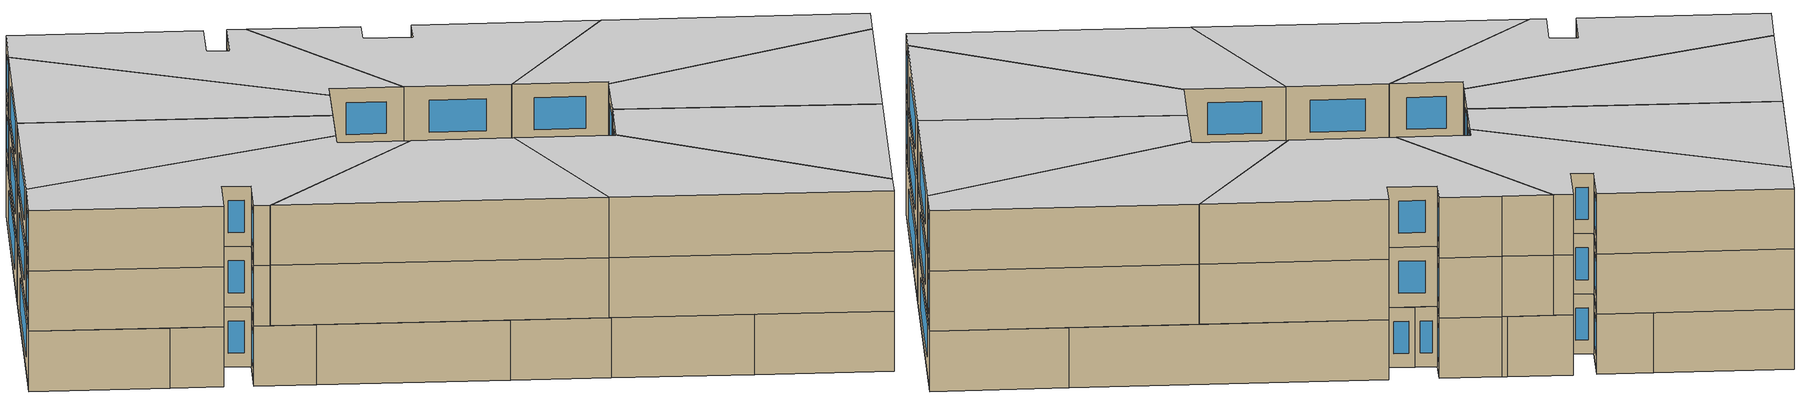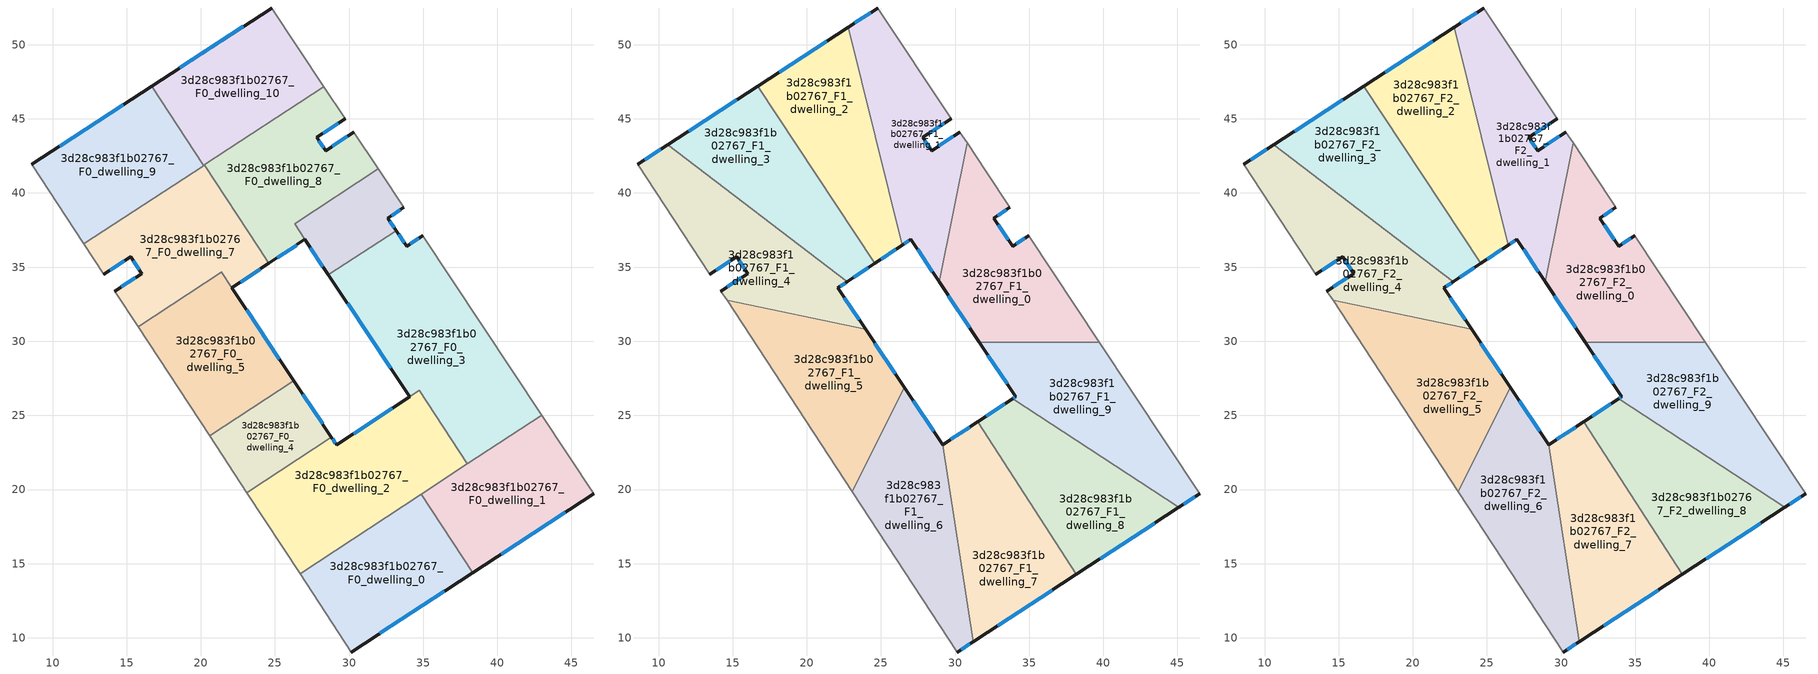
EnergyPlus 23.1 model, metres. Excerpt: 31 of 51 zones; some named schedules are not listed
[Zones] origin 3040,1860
3d28c983f1b02767_F0_dwelling_0
 floor ground (EU_floor_Construction): 34.86,19.68 38.33,14.38 30.16,9.04 26.7,14.33 z0
 wall outside (EU_wall_Construction): 30.16,9.04 38.33,14.38 z0:3
 wall to 3d28c983f1b02767_F0_dwelling_1 (EU_wall_Construction): 38.33,14.38 34.86,19.68 z0:3
 wall adiabatic (EU_wall_Construction): 26.7,14.33 30.16,9.04 z0:3
 wall to 3d28c983f1b02767_F0_dwelling_2 (EU_wall_Construction): 34.86,19.68 26.7,14.33 z0:3
 window (EU_Window_Construction): 32.08,10.3 36.41,13.13 z0.7:2.3
3d28c983f1b02767_F0_dwelling_1
 floor ground (EU_floor_Construction): 42.99,25.02 46.5,19.73 38.33,14.38 34.86,19.68 z0
 wall outside (EU_wall_Construction): 38.33,14.38 46.5,19.73 z0:3
 wall adiabatic (EU_wall_Construction): 46.5,19.73 42.99,25.02 z0:3
 wall to 3d28c983f1b02767_F0_dwelling_3 (EU_wall_Construction): 42.99,25.02 37.99,21.73 z0:3
 wall to 3d28c983f1b02767_F0_dwelling_2 (EU_wall_Construction): 37.99,21.73 34.86,19.68 z0:3
 window (EU_Window_Construction): 40.25,15.64 44.59,18.47 z0.7:2.3
3d28c983f1b02767_F0_dwelling_10
 floor ground (EU_floor_Construction): 24.78,52.47 28.3,47.17 20.19,41.85 16.68,47.2 z0
 wall outside (EU_wall_Construction): 24.78,52.47 16.68,47.2 z0:3
 wall adiabatic (EU_wall_Construction): 28.3,47.17 24.78,52.47 z0:3
 wall to 3d28c983f1b02767_F0_dwelling_9 (EU_wall_Construction): 16.68,47.2 20.19,41.85 z0:3
 wall to 3d28c983f1b02767_F0_dwelling_8 (EU_wall_Construction): 20.25,41.89 28.3,47.17 z0:3
 wall to 3d28c983f1b02767_F0_dwelling_7 (EU_wall_Construction): 20.19,41.85 20.25,41.89 z0:3
 window (EU_Window_Construction): 22.88,51.24 18.58,48.44 z0.7:2.3
3d28c983f1b02767_F0_dwelling_2
 floor ground (EU_floor_Construction): 34.74,26.69 37.99,21.73 26.7,14.33 23.11,19.8 28.81,23.53 29.16,23.01 z0
 wall outside (EU_wall_Construction): 34.08,26.25 29.16,23.01 28.81,23.53 z0:3
 wall adiabatic (EU_wall_Construction): 23.11,19.8 26.7,14.33 z0:3
 wall to 3d28c983f1b02767_F0_dwelling_4 (EU_wall_Construction): 28.81,23.53 23.11,19.8 z0:3
 wall to 3d28c983f1b02767_F0_dwelling_3 (EU_wall_Construction): 37.99,21.73 34.74,26.69 34.08,26.25 z0:3
 window (EU_Window_Construction): 29.07,23.13 28.89,23.41 / 32.93,25.49 30.31,23.77 z0.7:2.3
3d28c983f1b02767_F0_dwelling_3
 floor ground (EU_floor_Construction): 34.97,37.11 42.99,25.02 37.99,21.73 34.74,26.69 34.08,26.26 28.61,34.48 33.17,37.46 33.88,36.39 z0
 wall outside (EU_wall_Construction): 28.61,34.48 34.08,26.26 / 34.97,37.11 33.88,36.39 33.17,37.46 z0:3
 wall adiabatic (EU_wall_Construction): 42.99,25.02 34.97,37.11 z0:3
 wall to 3d28c983f1b02767_F0_dwelling_6 (EU_wall_Construction): 33.17,37.46 28.61,34.48 z0:3
 window (EU_Window_Construction): 29.9,32.55 32.8,28.19 / 33.71,36.65 33.34,37.21 / 34.71,36.94 34.13,36.56 z0.7:2.3
3d28c983f1b02767_F0_dwelling_4
 floor ground (EU_floor_Construction): 26.28,27.33 28.81,23.53 23.11,19.8 20.61,23.61 z0
 wall outside (EU_wall_Construction): 28.81,23.53 26.28,27.33 z0:3
 wall adiabatic (EU_wall_Construction): 20.61,23.61 23.11,19.8 z0:3
 wall to 3d28c983f1b02767_F0_dwelling_5 (EU_wall_Construction): 26.28,27.33 20.61,23.61 z0:3
 window (EU_Window_Construction): 28.22,24.42 26.87,26.44 z0.7:2.3
3d28c983f1b02767_F0_dwelling_5
 floor ground (EU_floor_Construction): 21.39,34.67 26.28,27.33 20.61,23.61 15.78,30.99 z0
 wall outside (EU_wall_Construction): 26.28,27.33 22.1,33.6 z0:3
 wall to 3d28c983f1b02767_F0_dwelling_7 (EU_wall_Construction): 22.1,33.6 21.39,34.67 15.78,30.99 z0:3
 wall adiabatic (EU_wall_Construction): 15.78,30.99 20.61,23.61 z0:3
 window (EU_Window_Construction): 25.3,28.8 23.08,32.13 z0.7:2.3
3d28c983f1b02767_F0_dwelling_6
 floor ground (EU_floor_Construction): 32.12,41.42 33.7,39.02 32.61,38.3 33.17,37.46 28.61,34.48 26.33,37.91 31.98,41.62 z0
 wall outside (EU_wall_Construction): 33.17,37.46 32.61,38.3 33.7,39.02 / 27.03,36.86 28.61,34.48 z0:3
 wall adiabatic (EU_wall_Construction): 33.7,39.02 32.12,41.42 31.98,41.62 z0:3
 wall to 3d28c983f1b02767_F0_dwelling_8 (EU_wall_Construction): 31.98,41.62 26.33,37.91 27.03,36.86 z0:3
 window (EU_Window_Construction): 32.87,38.47 33.45,38.85 / 33.04,37.66 32.74,38.11 / 27.4,36.3 28.24,35.04 z0.7:2.3
3d28c983f1b02767_F0_dwelling_7
 floor ground (EU_floor_Construction): 20.25,41.89 23.9,36.32 24.6,35.25 22.1,33.6 21.39,34.67 15.78,30.99 14.21,33.39 16.01,34.55 15.27,35.71 13.46,34.53 12.12,36.56 z0
 wall outside (EU_wall_Construction): 22.1,33.6 24.6,35.25 / 13.46,34.53 15.27,35.71 16.01,34.55 14.21,33.39 z0:3
 wall adiabatic (EU_wall_Construction): 14.21,33.39 15.78,30.99 / 12.12,36.56 13.46,34.53 z0:3
 wall to 3d28c983f1b02767_F0_dwelling_9 (EU_wall_Construction): 20.19,41.85 12.12,36.56 z0:3
 wall to 3d28c983f1b02767_F0_dwelling_8 (EU_wall_Construction): 24.6,35.25 23.9,36.32 20.25,41.89 z0:3
 window (EU_Window_Construction): 22.69,33.99 24.01,34.87 / 15.59,34.28 14.63,33.66 / 15.44,35.44 15.84,34.82 / 13.88,34.8 14.84,35.43 z0.7:2.3
3d28c983f1b02767_F0_dwelling_8
 floor ground (EU_floor_Construction): 29.73,45 27.83,43.75 28.42,42.86 30.33,44.11 31.98,41.62 26.33,37.91 27.03,36.86 24.6,35.26 20.25,41.89 28.3,47.17 z0
 wall outside (EU_wall_Construction): 30.33,44.11 28.42,42.86 27.83,43.75 29.73,45 / 24.6,35.26 27.03,36.86 z0:3
 wall adiabatic (EU_wall_Construction): 29.73,45 28.3,47.17 / 31.98,41.62 30.33,44.11 z0:3
 window (EU_Window_Construction): 28.28,44.04 29.29,44.71 / 28.28,43.06 27.97,43.54 / 29.88,43.81 28.87,43.15 / 25.17,35.63 26.46,36.49 z0.7:2.3
3d28c983f1b02767_F0_dwelling_9
 floor ground (EU_floor_Construction): 16.68,47.2 20.19,41.85 12.12,36.56 8.6,41.93 z0
 wall outside (EU_wall_Construction): 16.68,47.2 8.6,41.93 z0:3
 wall adiabatic (EU_wall_Construction): 8.6,41.93 12.12,36.56 z0:3
 window (EU_Window_Construction): 14.78,45.96 10.5,43.17 z0.7:2.3
3d28c983f1b02767_F1_dwelling_0
 floor to 3d28c983f1b02767_F0_dwelling_3 (EU_floor_Construction): 34.97,37.11 39.73,29.93 31.64,29.93 28.92,34.02 29.07,34.78 33.17,37.46 33.88,36.39 z3
 floor to 3d28c983f1b02767_F0_dwelling_6 (EU_floor_Construction): 32.12,41.42 33.7,39.02 32.61,38.3 33.17,37.46 29.07,34.78 30.23,40.47 31.98,41.62 z3
 floor to 3d28c983f1b02767_F0_dwelling_8 (EU_floor_Construction): 30.82,43.38 31.98,41.62 30.23,40.47 z3
 wall outside (EU_wall_Construction): 34.97,37.11 33.88,36.39 32.61,38.3 33.7,39.02 / 28.92,34.02 31.64,29.93 z3:6
 wall adiabatic (EU_wall_Construction): 39.73,29.93 34.97,37.11 / 33.7,39.02 32.12,41.42 30.82,43.38 z3:6
 wall to 3d28c983f1b02767_F1_dwelling_9 (EU_wall_Construction): 31.64,29.93 39.73,29.93 z3:6
 wall to 3d28c983f1b02767_F1_dwelling_1 (EU_wall_Construction): 30.82,43.38 28.92,34.02 z3:6
 window (EU_Window_Construction): 32.87,38.47 33.45,38.85 / 33.58,36.84 32.91,37.86 / 34.71,36.94 34.13,36.56 / 29.56,33.06 31,30.89 z3.7:5.3
3d28c983f1b02767_F1_dwelling_1
 floor to 3d28c983f1b02767_F0_dwelling_8 (EU_floor_Construction): 29.73,45 27.83,43.75 28.42,42.86 30.33,44.11 30.82,43.38 30.23,40.47 26.33,37.91 27.03,36.86 26.45,36.48 24.42,44.62 28.3,47.17 z3
 floor to 3d28c983f1b02767_F0_dwelling_10 (EU_floor_Construction): 24.78,52.47 28.3,47.17 24.42,44.62 22.78,51.17 z3
 floor to 3d28c983f1b02767_F0_dwelling_6 (EU_floor_Construction): 30.23,40.47 29.07,34.78 28.61,34.48 26.33,37.91 z3
 floor to 3d28c983f1b02767_F0_dwelling_3 (EU_floor_Construction): 29.07,34.78 28.92,34.02 28.61,34.48 z3
 wall outside (EU_wall_Construction): 30.33,44.11 28.42,42.86 27.83,43.75 29.73,45 / 26.45,36.48 27.03,36.86 28.92,34.02 / 24.78,52.47 22.78,51.17 z3:6
 wall adiabatic (EU_wall_Construction): 30.82,43.38 30.33,44.11 / 29.73,45 24.78,52.47 z3:6
 wall to 3d28c983f1b02767_F1_dwelling_2 (EU_wall_Construction): 22.78,51.17 26.45,36.48 z3:6
 window (EU_Window_Construction): 29.88,43.81 28.87,43.15 / 27.47,36.19 28.47,34.69 / 26.59,36.57 26.89,36.77 / 24.31,52.17 23.25,51.48 / 28.28,44.04 29.29,44.71 / 28.28,43.06 27.97,43.54 z3.7:5.3
3d28c983f1b02767_F1_dwelling_2
 floor to 3d28c983f1b02767_F0_dwelling_10 (EU_floor_Construction): 22.78,51.17 24.42,44.62 20.22,41.87 16.7,47.21 z3
 floor to 3d28c983f1b02767_F0_dwelling_8 (EU_floor_Construction): 24.42,44.62 26.45,36.48 24.6,35.26 20.25,41.89 z3
 floor to 3d28c983f1b02767_F0_dwelling_7 (EU_floor_Construction): 20.25,41.89 23.9,36.32 24.6,35.25 24.59,35.25 20.22,41.87 z3
 wall outside (EU_wall_Construction): 24.59,35.25 26.45,36.48 / 22.78,51.17 16.7,47.21 z3:6
 wall to 3d28c983f1b02767_F1_dwelling_3 (EU_wall_Construction): 16.7,47.21 24.59,35.25 z3:6
 window (EU_Window_Construction): 25.03,35.54 26.01,36.19 / 21.35,50.24 18.13,48.14 z3.7:5.3
3d28c983f1b02767_F1_dwelling_3
 floor to 3d28c983f1b02767_F0_dwelling_9 (EU_floor_Construction): 16.68,47.2 20.19,41.85 16.03,39.13 10.62,43.25 z3
 floor to 3d28c983f1b02767_F0_dwelling_7 (EU_floor_Construction): 20.22,41.87 24.59,35.25 22.73,34.02 16.03,39.13 z3
 floor to 3d28c983f1b02767_F0_dwelling_10 (EU_floor_Construction): 16.7,47.21 20.22,41.87 20.19,41.85 16.68,47.2 z3
 wall outside (EU_wall_Construction): 22.73,34.02 24.59,35.25 / 16.7,47.21 10.62,43.25 z3:6
 wall to 3d28c983f1b02767_F1_dwelling_4 (EU_wall_Construction): 10.62,43.25 22.73,34.02 z3:6
 window (EU_Window_Construction): 23.17,34.31 24.15,34.96 / 15.27,46.28 12.05,44.18 z3.7:5.3
3d28c983f1b02767_F1_dwelling_4
 floor to 3d28c983f1b02767_F0_dwelling_7 (EU_floor_Construction): 21.39,34.67 17.53,32.14 14.62,32.75 14.21,33.39 16.01,34.55 15.27,35.71 13.46,34.53 12.12,36.56 16.03,39.13 22.73,34.02 22.1,33.6 z3
 floor to 3d28c983f1b02767_F0_dwelling_9 (EU_floor_Construction): 16.03,39.13 12.12,36.56 8.6,41.93 10.62,43.25 z3
 floor to 3d28c983f1b02767_F0_dwelling_5 (EU_floor_Construction): 21.39,34.67 23.97,30.8 17.53,32.14 z3
 wall outside (EU_wall_Construction): 13.46,34.53 15.27,35.71 16.01,34.55 14.21,33.39 / 10.62,43.25 8.6,41.93 / 23.97,30.8 22.1,33.6 22.73,34.02 z3:6
 wall adiabatic (EU_wall_Construction): 8.6,41.93 13.46,34.53 / 14.21,33.39 14.62,32.75 z3:6
 wall to 3d28c983f1b02767_F1_dwelling_5 (EU_wall_Construction): 14.62,32.75 23.97,30.8 z3:6
 window (EU_Window_Construction): 15.44,35.44 15.84,34.82 / 13.88,34.8 14.84,35.43 / 10.15,42.94 9.07,42.24 / 22.25,33.7 22.58,33.92 / 23.53,31.46 22.54,32.94 / 15.59,34.28 14.63,33.66 z3.7:5.3
3d28c983f1b02767_F1_dwelling_5
 floor to 3d28c983f1b02767_F0_dwelling_4 (EU_floor_Construction): 26.28,27.33 26.57,26.89 23.07,19.86 20.61,23.61 z3
 floor to 3d28c983f1b02767_F0_dwelling_5 (EU_floor_Construction): 23.97,30.8 26.28,27.33 20.61,23.61 15.78,30.99 17.53,32.14 z3
 floor to 3d28c983f1b02767_F0_dwelling_7 (EU_floor_Construction): 17.53,32.14 15.78,30.99 14.62,32.75 z3
 wall outside (EU_wall_Construction): 26.57,26.89 23.97,30.8 z3:6
 wall to 3d28c983f1b02767_F1_dwelling_6 (EU_wall_Construction): 23.07,19.86 26.57,26.89 z3:6
 wall adiabatic (EU_wall_Construction): 14.62,32.75 23.07,19.86 z3:6
 window (EU_Window_Construction): 25.96,27.81 24.58,29.88 z3.7:5.3
3d28c983f1b02767_F1_dwelling_6
 floor to 3d28c983f1b02767_F0_dwelling_2 (EU_floor_Construction): 29.17,23.02 30.17,16.61 26.7,14.33 23.11,19.8 28.81,23.53 29.16,23.01 z3
 floor to 3d28c983f1b02767_F0_dwelling_0 (EU_floor_Construction): 30.17,16.61 31.24,9.75 30.16,9.04 26.7,14.33 z3
 floor to 3d28c983f1b02767_F0_dwelling_4 (EU_floor_Construction): 26.57,26.89 28.81,23.53 23.11,19.8 23.07,19.86 z3
 wall outside (EU_wall_Construction): 29.17,23.02 29.16,23.01 26.57,26.89 / 30.16,9.04 31.24,9.75 z3:6
 wall to 3d28c983f1b02767_F1_dwelling_7 (EU_wall_Construction): 31.24,9.75 29.17,23.02 z3:6
 wall adiabatic (EU_wall_Construction): 23.07,19.86 30.16,9.04 z3:6
 window (EU_Window_Construction): 28.55,23.92 27.18,25.98 / 30.41,9.21 30.99,9.58 z3.7:5.3
3d28c983f1b02767_F1_dwelling_7
 floor to 3d28c983f1b02767_F0_dwelling_0 (EU_floor_Construction): 34.74,19.6 38.16,14.27 31.24,9.75 30.17,16.61 z3
 floor to 3d28c983f1b02767_F0_dwelling_2 (EU_floor_Construction): 31.54,24.58 34.74,19.6 30.17,16.61 29.17,23.02 z3
 wall outside (EU_wall_Construction): 31.53,24.58 29.17,23.02 / 31.24,9.75 38.16,14.27 z3:6
 wall to 3d28c983f1b02767_F1_dwelling_8 (EU_wall_Construction): 38.16,14.27 31.53,24.58 z3:6
 window (EU_Window_Construction): 30.98,24.21 29.73,23.39 / 32.87,10.81 36.54,13.21 z3.7:5.3
3d28c983f1b02767_F1_dwelling_8
 floor to 3d28c983f1b02767_F0_dwelling_1 (EU_floor_Construction): 45.08,18.8 38.33,14.38 34.86,19.68 39.29,22.59 z3
 floor to 3d28c983f1b02767_F0_dwelling_0 (EU_floor_Construction): 34.86,19.68 38.33,14.38 38.16,14.27 34.74,19.6 z3
 floor to 3d28c983f1b02767_F0_dwelling_2 (EU_floor_Construction): 36.02,24.74 37.99,21.73 34.74,19.6 31.54,24.58 33.89,26.13 z3
 floor to 3d28c983f1b02767_F0_dwelling_3 (EU_floor_Construction): 39.29,22.59 37.99,21.73 36.02,24.74 z3
 wall outside (EU_wall_Construction): 33.89,26.13 31.53,24.58 / 38.16,14.27 45.08,18.8 z3:6
 wall to 3d28c983f1b02767_F1_dwelling_9 (EU_wall_Construction): 45.08,18.8 33.89,26.13 z3:6
 window (EU_Window_Construction): 33.34,25.77 32.09,24.94 / 39.79,15.34 43.46,17.73 z3.7:5.3
3d28c983f1b02767_F1_dwelling_9
 floor to 3d28c983f1b02767_F0_dwelling_3 (EU_floor_Construction): 39.73,29.93 42.99,25.02 39.29,22.59 36.02,24.74 34.74,26.69 34.08,26.26 31.64,29.93 z3
 floor to 3d28c983f1b02767_F0_dwelling_1 (EU_floor_Construction): 42.99,25.02 46.5,19.73 45.08,18.8 39.29,22.59 z3
 floor to 3d28c983f1b02767_F0_dwelling_2 (EU_floor_Construction): 34.74,26.69 36.02,24.74 33.89,26.13 z3
 wall outside (EU_wall_Construction): 31.64,29.93 34.08,26.26 33.89,26.13 / 45.08,18.8 46.5,19.73 z3:6
 wall adiabatic (EU_wall_Construction): 46.5,19.73 39.73,29.93 z3:6
 window (EU_Window_Construction): 34.04,26.23 33.93,26.16 / 32.21,29.07 33.51,27.12 / 45.42,19.02 46.17,19.51 z3.7:5.3
3d28c983f1b02767_F2_dwelling_0
 floor to 3d28c983f1b02767_F1_dwelling_0 (EU_floor_Construction): 33.7,39.02 32.61,38.3 33.88,36.39 34.97,37.11 39.73,29.93 31.64,29.93 28.92,34.02 30.82,43.38 32.12,41.42 z6
 wall outside (EU_wall_Construction): 34.97,37.11 33.88,36.39 32.61,38.3 33.7,39.02 / 28.92,34.02 31.64,29.93 z6:9
 wall adiabatic (EU_wall_Construction): 39.73,29.93 34.97,37.11 / 33.7,39.02 32.12,41.42 30.82,43.38 z6:9
 wall to 3d28c983f1b02767_F2_dwelling_9 (EU_wall_Construction): 31.64,29.93 39.73,29.93 z6:9
 wall to 3d28c983f1b02767_F2_dwelling_1 (EU_wall_Construction): 30.82,43.38 28.92,34.02 z6:9
 window (EU_Window_Construction): 32.87,38.47 33.45,38.85 / 33.58,36.84 32.91,37.86 / 34.71,36.94 34.13,36.56 / 29.56,33.06 31,30.89 z6.7:8.3
 ceiling to 3d28c983f1b02767_F3_dwelling_0 (EU_floor_Construction): 39.73,29.93 34.97,37.11 33.88,36.39 32.61,38.3 33.7,39.02 32.12,41.42 30.82,43.38 28.92,34.02 31.64,29.93 z9
3d28c983f1b02767_F2_dwelling_1
 floor to 3d28c983f1b02767_F1_dwelling_1 (EU_floor_Construction): 24.78,52.47 29.73,45 27.83,43.75 28.42,42.86 30.33,44.11 30.82,43.38 28.92,34.02 27.03,36.86 26.45,36.48 22.78,51.17 z6
 wall outside (EU_wall_Construction): 30.33,44.11 28.42,42.86 27.83,43.75 29.73,45 / 26.45,36.48 27.03,36.86 28.92,34.02 / 24.78,52.47 22.78,51.17 z6:9
 wall adiabatic (EU_wall_Construction): 30.82,43.38 30.33,44.11 / 29.73,45 24.78,52.47 z6:9
 wall to 3d28c983f1b02767_F2_dwelling_2 (EU_wall_Construction): 22.78,51.17 26.45,36.48 z6:9
 window (EU_Window_Construction): 29.88,43.81 28.87,43.15 / 27.47,36.19 28.47,34.69 / 26.59,36.57 26.89,36.77 / 24.31,52.17 23.25,51.48 / 28.28,44.04 29.29,44.71 / 28.28,43.06 27.97,43.54 z6.7:8.3
 ceiling to 3d28c983f1b02767_F3_dwelling_1 (EU_floor_Construction): 28.92,34.02 30.82,43.38 30.33,44.11 28.42,42.86 27.83,43.75 29.73,45 24.78,52.47 22.78,51.17 26.45,36.48 27.03,36.86 z9
3d28c983f1b02767_F2_dwelling_2
 floor to 3d28c983f1b02767_F1_dwelling_2 (EU_floor_Construction): 22.78,51.17 26.45,36.48 24.59,35.25 16.7,47.21 z6
 wall outside (EU_wall_Construction): 24.59,35.25 26.45,36.48 / 22.78,51.17 16.7,47.21 z6:9
 wall to 3d28c983f1b02767_F2_dwelling_3 (EU_wall_Construction): 16.7,47.21 24.59,35.25 z6:9
 window (EU_Window_Construction): 25.03,35.54 26.01,36.19 / 21.35,50.24 18.13,48.14 z6.7:8.3
 ceiling to 3d28c983f1b02767_F3_dwelling_2 (EU_floor_Construction): 26.45,36.48 22.78,51.17 16.7,47.21 24.59,35.25 z9
3d28c983f1b02767_F2_dwelling_3
 floor to 3d28c983f1b02767_F1_dwelling_3 (EU_floor_Construction): 16.7,47.21 24.59,35.25 22.73,34.02 10.62,43.25 z6
 wall outside (EU_wall_Construction): 22.73,34.02 24.59,35.25 / 16.7,47.21 10.62,43.25 z6:9
 wall to 3d28c983f1b02767_F2_dwelling_4 (EU_wall_Construction): 10.62,43.25 22.73,34.02 z6:9
 window (EU_Window_Construction): 23.17,34.31 24.15,34.96 / 15.27,46.28 12.05,44.18 z6.7:8.3
 ceiling to 3d28c983f1b02767_F3_dwelling_3 (EU_floor_Construction): 24.59,35.25 16.7,47.21 10.62,43.25 22.73,34.02 z9
3d28c983f1b02767_F2_dwelling_4
 floor to 3d28c983f1b02767_F1_dwelling_4 (EU_floor_Construction): 22.73,34.02 22.1,33.6 23.97,30.8 14.62,32.75 14.21,33.39 16.01,34.55 15.27,35.71 13.46,34.53 8.6,41.93 10.62,43.25 z6
 wall outside (EU_wall_Construction): 13.46,34.53 15.27,35.71 16.01,34.55 14.21,33.39 / 10.62,43.25 8.6,41.93 / 23.97,30.8 22.1,33.6 22.73,34.02 z6:9
 wall adiabatic (EU_wall_Construction): 8.6,41.93 13.46,34.53 / 14.21,33.39 14.62,32.75 z6:9
 wall to 3d28c983f1b02767_F2_dwelling_5 (EU_wall_Construction): 14.62,32.75 23.97,30.8 z6:9
 window (EU_Window_Construction): 15.44,35.44 15.84,34.82 / 13.88,34.8 14.84,35.43 / 10.15,42.94 9.07,42.24 / 22.25,33.7 22.58,33.92 / 23.53,31.46 22.54,32.94 / 15.59,34.28 14.63,33.66 z6.7:8.3
 ceiling to 3d28c983f1b02767_F3_dwelling_4 (EU_floor_Construction): 23.97,30.8 22.1,33.6 22.73,34.02 10.62,43.25 8.6,41.93 13.46,34.53 15.27,35.71 16.01,34.55 14.21,33.39 14.62,32.75 z9
3d28c983f1b02767_F2_dwelling_5
 floor to 3d28c983f1b02767_F1_dwelling_5 (EU_floor_Construction): 23.97,30.8 26.57,26.89 23.07,19.86 14.62,32.75 z6
 wall outside (EU_wall_Construction): 26.57,26.89 23.97,30.8 z6:9
 wall to 3d28c983f1b02767_F2_dwelling_6 (EU_wall_Construction): 23.07,19.86 26.57,26.89 z6:9
 wall adiabatic (EU_wall_Construction): 14.62,32.75 23.07,19.86 z6:9
 window (EU_Window_Construction): 25.96,27.81 24.58,29.88 z6.7:8.3
 ceiling to 3d28c983f1b02767_F3_dwelling_5 (EU_floor_Construction): 23.07,19.86 26.57,26.89 23.97,30.8 14.62,32.75 z9
3d28c983f1b02767_F2_dwelling_6
 floor to 3d28c983f1b02767_F1_dwelling_6 (EU_floor_Construction): 29.17,23.02 31.24,9.75 30.16,9.04 23.07,19.86 26.57,26.89 29.16,23.01 z6
 wall outside (EU_wall_Construction): 29.17,23.02 29.16,23.01 26.57,26.89 / 30.16,9.04 31.24,9.75 z6:9
 wall to 3d28c983f1b02767_F2_dwelling_7 (EU_wall_Construction): 31.24,9.75 29.17,23.02 z6:9
 wall adiabatic (EU_wall_Construction): 23.07,19.86 30.16,9.04 z6:9
 window (EU_Window_Construction): 28.55,23.92 27.18,25.98 / 30.41,9.21 30.99,9.58 z6.7:8.3
 ceiling to 3d28c983f1b02767_F3_dwelling_6 (EU_floor_Construction): 31.24,9.75 29.17,23.02 29.16,23.01 26.57,26.89 23.07,19.86 30.16,9.04 z9
3d28c983f1b02767_F2_dwelling_7
 floor to 3d28c983f1b02767_F1_dwelling_7 (EU_floor_Construction): 31.53,24.58 38.16,14.27 31.24,9.75 29.17,23.02 z6
 wall outside (EU_wall_Construction): 31.53,24.58 29.17,23.02 / 31.24,9.75 38.16,14.27 z6:9
 wall to 3d28c983f1b02767_F2_dwelling_8 (EU_wall_Construction): 38.16,14.27 31.53,24.58 z6:9
 window (EU_Window_Construction): 30.98,24.21 29.73,23.39 / 32.87,10.81 36.54,13.21 z6.7:8.3
 ceiling to 3d28c983f1b02767_F3_dwelling_7 (EU_floor_Construction): 38.16,14.27 31.53,24.58 29.17,23.02 31.24,9.75 z9
3d28c983f1b02767_F2_dwelling_8
 floor to 3d28c983f1b02767_F1_dwelling_8 (EU_floor_Construction): 45.08,18.8 38.16,14.27 31.53,24.58 33.89,26.13 z6
 wall outside (EU_wall_Construction): 33.89,26.13 31.53,24.58 / 38.16,14.27 45.08,18.8 z6:9
 wall to 3d28c983f1b02767_F2_dwelling_9 (EU_wall_Construction): 45.08,18.8 33.89,26.13 z6:9
 window (EU_Window_Construction): 33.34,25.77 32.09,24.94 / 39.79,15.34 43.46,17.73 z6.7:8.3
 ceiling to 3d28c983f1b02767_F3_dwelling_8 (EU_floor_Construction): 45.08,18.8 33.89,26.13 31.53,24.58 38.16,14.27 z9
3d28c983f1b02767_F2_dwelling_9
 floor to 3d28c983f1b02767_F1_dwelling_9 (EU_floor_Construction): 39.73,29.93 46.5,19.73 45.08,18.8 33.89,26.13 34.08,26.26 31.64,29.93 z6
 wall outside (EU_wall_Construction): 31.64,29.93 34.08,26.26 33.89,26.13 / 45.08,18.8 46.5,19.73 z6:9
 wall adiabatic (EU_wall_Construction): 46.5,19.73 39.73,29.93 z6:9
 window (EU_Window_Construction): 34.04,26.23 33.93,26.16 / 32.21,29.07 33.51,27.12 / 45.42,19.02 46.17,19.51 z6.7:8.3
 ceiling to 3d28c983f1b02767_F3_dwelling_9 (EU_floor_Construction): 46.5,19.73 39.73,29.93 31.64,29.93 34.08,26.26 33.89,26.13 45.08,18.8 z9
[Building]
EU S2 Campaign: North Axis=0; Terrain=City; Solar Distribution=FullExterior
[Site:Location]
Budapest.Ferenc.Liszt.Intl.AP: Latitude=47.437; Longitude=19.256; Time Zone=1; Elevation=185
[SizingPeriod:WeatherFileDays]
AnnualSizingPeriod: Begin Month=1; Begin Day of Month=1; End Month=12; End Day of Month=31; Day of Week for Start Day=Monday; Use Weather File Daylight Saving Period=No; Use Weather File Rain and Snow Indicators=No
[MATERIAL]
EU_InternalMass_Material: Roughness=MediumRough; Thickness=0.1; Conductivity=1; Density=1800; Specific Heat=900; Thermal Absorptance=0.9; Solar Absorptance=0.7; Visible Absorptance=0.7
[MATERIAL:NOMASS] Roughness=MediumRough; Thermal Absorptance=0.9; Solar Absorptance=0.7; Visible Absorptance=0.7
Name | Thermal Resistance
EU_wall_NoMass | 0.832559
EU_floor_NoMass | 0.872794
[WINDOWMATERIAL:SIMPLEGLAZINGSYSTEM]
EU_Window_SimpleGlazing: UFactor=2.79869; Solar Heat Gain Coefficient=0.75; Visible Transmittance=0.75
[CONSTRUCTION]
EU_wall_Construction: EU_wall_NoMass
EU_floor_Construction: EU_floor_NoMass
EU_Window_Construction: EU_Window_SimpleGlazing
EU_InternalMass_Construction: EU_InternalMass_Material
[ZONE] Type=1; Multiplier=1; Ceiling Height=autocalculate; Floor Area=autocalculate; Part of Total Floor Area=Yes
Name | Volume
3d28c983f1b02767_F0_dwelling_0 | 185.38
3d28c983f1b02767_F1_dwelling_0; 3d28c983f1b02767_F2_dwelling_0 | 203.925
3d28c983f1b02767_F0_dwelling_1 | 185.398
3d28c983f1b02767_F1_dwelling_1; 3d28c983f1b02767_F2_dwelling_1 | 203.926
3d28c983f1b02767_F0_dwelling_10 | 185.378
3d28c983f1b02767_F0_dwelling_2 | 252.303
3d28c983f1b02767_F1_dwelling_2; 3d28c983f1b02767_F2_dwelling_2 | 203.904
3d28c983f1b02767_F0_dwelling_3 | 300.87
3d28c983f1b02767_F1_dwelling_3; 3d28c983f1b02767_F2_dwelling_3 | 203.958
3d28c983f1b02767_F0_dwelling_4 | 93.0385
3d28c983f1b02767_F1_dwelling_4; 3d28c983f1b02767_F2_dwelling_4 | 203.912
3d28c983f1b02767_F0_dwelling_5 | 178.434
3d28c983f1b02767_F1_dwelling_5; 3d28c983f1b02767_F2_dwelling_5; 3d28c983f1b02767_F1_dwelling_9; 3d28c983f1b02767_F2_dwelling_9 | 203.932
3d28c983f1b02767_F0_dwelling_6 | 79.656
3d28c983f1b02767_F1_dwelling_6; 3d28c983f1b02767_F2_dwelling_6 | 203.902
3d28c983f1b02767_F0_dwelling_7 | 196.905
3d28c983f1b02767_F1_dwelling_7; 3d28c983f1b02767_F2_dwelling_7 | 203.951
3d28c983f1b02767_F0_dwelling_8 | 196.415
3d28c983f1b02767_F1_dwelling_8; 3d28c983f1b02767_F2_dwelling_8 | 203.915
3d28c983f1b02767_F0_dwelling_9 | 185.377
[INTERNALMASS] Construction=EU_InternalMass_Construction
Name | Zone or ZoneList | Surface Area
3d28c983f1b02767_F0_dwelling_0_EU_InternalMass | 3d28c983f1b02767_F0_dwelling_0 | 61.7929
3d28c983f1b02767_F0_dwelling_1_EU_InternalMass | 3d28c983f1b02767_F0_dwelling_1 | 61.7984
3d28c983f1b02767_F0_dwelling_2_EU_InternalMass | 3d28c983f1b02767_F0_dwelling_2 | 84.1177
3d28c983f1b02767_F0_dwelling_3_EU_InternalMass | 3d28c983f1b02767_F0_dwelling_3 | 100.286
3d28c983f1b02767_F0_dwelling_4_EU_InternalMass | 3d28c983f1b02767_F0_dwelling_4 | 31.0129
3d28c983f1b02767_F0_dwelling_5_EU_InternalMass | 3d28c983f1b02767_F0_dwelling_5 | 59.4944
3d28c983f1b02767_F0_dwelling_6_EU_InternalMass | 3d28c983f1b02767_F0_dwelling_6 | 26.5519
3d28c983f1b02767_F0_dwelling_7_EU_InternalMass | 3d28c983f1b02767_F0_dwelling_7 | 65.6383
3d28c983f1b02767_F0_dwelling_8_EU_InternalMass | 3d28c983f1b02767_F0_dwelling_8 | 65.4718
3d28c983f1b02767_F0_dwelling_9_EU_InternalMass | 3d28c983f1b02767_F0_dwelling_9 | 61.791
3d28c983f1b02767_F0_dwelling_10_EU_InternalMass | 3d28c983f1b02767_F0_dwelling_10 | 61.7938
3d28c983f1b02767_F1_dwelling_0_EU_InternalMass | 3d28c983f1b02767_F1_dwelling_0 | 67.9752
3d28c983f1b02767_F1_dwelling_1_EU_InternalMass | 3d28c983f1b02767_F1_dwelling_1 | 67.9754
3d28c983f1b02767_F1_dwelling_2_EU_InternalMass | 3d28c983f1b02767_F1_dwelling_2 | 67.9678
3d28c983f1b02767_F1_dwelling_3_EU_InternalMass | 3d28c983f1b02767_F1_dwelling_3 | 67.9858
3d28c983f1b02767_F1_dwelling_4_EU_InternalMass | 3d28c983f1b02767_F1_dwelling_4 | 67.9712
3d28c983f1b02767_F1_dwelling_5_EU_InternalMass | 3d28c983f1b02767_F1_dwelling_5 | 67.9771
3d28c983f1b02767_F1_dwelling_6_EU_InternalMass | 3d28c983f1b02767_F1_dwelling_6 | 67.9673
3d28c983f1b02767_F1_dwelling_7_EU_InternalMass | 3d28c983f1b02767_F1_dwelling_7 | 67.9837
3d28c983f1b02767_F1_dwelling_8_EU_InternalMass | 3d28c983f1b02767_F1_dwelling_8 | 67.9717
3d28c983f1b02767_F1_dwelling_9_EU_InternalMass | 3d28c983f1b02767_F1_dwelling_9 | 67.9774
3d28c983f1b02767_F2_dwelling_0_EU_InternalMass | 3d28c983f1b02767_F2_dwelling_0 | 67.9752
3d28c983f1b02767_F2_dwelling_1_EU_InternalMass | 3d28c983f1b02767_F2_dwelling_1 | 67.9754
3d28c983f1b02767_F2_dwelling_2_EU_InternalMass | 3d28c983f1b02767_F2_dwelling_2 | 67.9678
3d28c983f1b02767_F2_dwelling_3_EU_InternalMass | 3d28c983f1b02767_F2_dwelling_3 | 67.9858
3d28c983f1b02767_F2_dwelling_4_EU_InternalMass | 3d28c983f1b02767_F2_dwelling_4 | 67.9712
3d28c983f1b02767_F2_dwelling_5_EU_InternalMass | 3d28c983f1b02767_F2_dwelling_5 | 67.9771
3d28c983f1b02767_F2_dwelling_6_EU_InternalMass | 3d28c983f1b02767_F2_dwelling_6 | 67.9673
3d28c983f1b02767_F2_dwelling_7_EU_InternalMass | 3d28c983f1b02767_F2_dwelling_7 | 67.9837
3d28c983f1b02767_F2_dwelling_8_EU_InternalMass | 3d28c983f1b02767_F2_dwelling_8 | 67.9717
3d28c983f1b02767_F2_dwelling_9_EU_InternalMass | 3d28c983f1b02767_F2_dwelling_9 | 67.9774
[OTHEREQUIPMENT] Fuel Type=Electricity; Design Level Calculation Method=Watts/Area; Power per Zone Floor Area=1; Fraction Latent=0; Fraction Radiant=0; Fraction Lost=0; Carbon Dioxide Generation Rate=0; EndUse Subcategory=EU_Step8_InternalGains
Name | Zone or ZoneList or Space or SpaceList | Schedule
EU_Step8_InternalGain_3d28c983f1b02767_F0_dwelling_0_f000 | 3d28c983f1b02767_F0_dwelling_0 | EU_Step8_GainSchedule_3d28c983f1b02767_F0_dwelling_0_f000
EU_Step8_InternalGain_3d28c983f1b02767_F0_dwelling_1_f000 | 3d28c983f1b02767_F0_dwelling_1 | EU_Step8_GainSchedule_3d28c983f1b02767_F0_dwelling_1_f000
EU_Step8_InternalGain_3d28c983f1b02767_F0_dwelling_2_f000 | 3d28c983f1b02767_F0_dwelling_2 | EU_Step8_GainSchedule_3d28c983f1b02767_F0_dwelling_2_f000
EU_Step8_InternalGain_3d28c983f1b02767_F0_dwelling_3_f000 | 3d28c983f1b02767_F0_dwelling_3 | EU_Step8_GainSchedule_3d28c983f1b02767_F0_dwelling_3_f000
EU_Step8_InternalGain_3d28c983f1b02767_F0_dwelling_4_f000 | 3d28c983f1b02767_F0_dwelling_4 | EU_Step8_GainSchedule_3d28c983f1b02767_F0_dwelling_4_f000
EU_Step8_InternalGain_3d28c983f1b02767_F0_dwelling_5_f000 | 3d28c983f1b02767_F0_dwelling_5 | EU_Step8_GainSchedule_3d28c983f1b02767_F0_dwelling_5_f000
EU_Step8_InternalGain_3d28c983f1b02767_F0_dwelling_6_f000 | 3d28c983f1b02767_F0_dwelling_6 | EU_Step8_GainSchedule_3d28c983f1b02767_F0_dwelling_6_f000
EU_Step8_InternalGain_3d28c983f1b02767_F0_dwelling_7_f000 | 3d28c983f1b02767_F0_dwelling_7 | EU_Step8_GainSchedule_3d28c983f1b02767_F0_dwelling_7_f000
EU_Step8_InternalGain_3d28c983f1b02767_F0_dwelling_8_f000 | 3d28c983f1b02767_F0_dwelling_8 | EU_Step8_GainSchedule_3d28c983f1b02767_F0_dwelling_8_f000
EU_Step8_InternalGain_3d28c983f1b02767_F0_dwelling_9_f000 | 3d28c983f1b02767_F0_dwelling_9 | EU_Step8_GainSchedule_3d28c983f1b02767_F0_dwelling_9_f000
EU_Step8_InternalGain_3d28c983f1b02767_F0_dwelling_10_f000 | 3d28c983f1b02767_F0_dwelling_10 | EU_Step8_GainSchedule_3d28c983f1b02767_F0_dwelling_10_f000
EU_Step8_InternalGain_3d28c983f1b02767_F1_dwelling_0_f000 | 3d28c983f1b02767_F1_dwelling_0 | EU_Step8_GainSchedule_3d28c983f1b02767_F1_dwelling_0_f000
EU_Step8_InternalGain_3d28c983f1b02767_F1_dwelling_1_f000 | 3d28c983f1b02767_F1_dwelling_1 | EU_Step8_GainSchedule_3d28c983f1b02767_F1_dwelling_1_f000
EU_Step8_InternalGain_3d28c983f1b02767_F1_dwelling_2_f000 | 3d28c983f1b02767_F1_dwelling_2 | EU_Step8_GainSchedule_3d28c983f1b02767_F1_dwelling_2_f000
EU_Step8_InternalGain_3d28c983f1b02767_F1_dwelling_3_f000 | 3d28c983f1b02767_F1_dwelling_3 | EU_Step8_GainSchedule_3d28c983f1b02767_F1_dwelling_3_f000
EU_Step8_InternalGain_3d28c983f1b02767_F1_dwelling_4_f000 | 3d28c983f1b02767_F1_dwelling_4 | EU_Step8_GainSchedule_3d28c983f1b02767_F1_dwelling_4_f000
EU_Step8_InternalGain_3d28c983f1b02767_F1_dwelling_5_f000 | 3d28c983f1b02767_F1_dwelling_5 | EU_Step8_GainSchedule_3d28c983f1b02767_F1_dwelling_5_f000
EU_Step8_InternalGain_3d28c983f1b02767_F1_dwelling_6_f000 | 3d28c983f1b02767_F1_dwelling_6 | EU_Step8_GainSchedule_3d28c983f1b02767_F1_dwelling_6_f000
EU_Step8_InternalGain_3d28c983f1b02767_F1_dwelling_7_f000 | 3d28c983f1b02767_F1_dwelling_7 | EU_Step8_GainSchedule_3d28c983f1b02767_F1_dwelling_7_f000
EU_Step8_InternalGain_3d28c983f1b02767_F1_dwelling_8_f000 | 3d28c983f1b02767_F1_dwelling_8 | EU_Step8_GainSchedule_3d28c983f1b02767_F1_dwelling_8_f000
EU_Step8_InternalGain_3d28c983f1b02767_F1_dwelling_9_f000 | 3d28c983f1b02767_F1_dwelling_9 | EU_Step8_GainSchedule_3d28c983f1b02767_F1_dwelling_9_f000
EU_Step8_InternalGain_3d28c983f1b02767_F2_dwelling_0_f000 | 3d28c983f1b02767_F2_dwelling_0 | EU_Step8_GainSchedule_3d28c983f1b02767_F2_dwelling_0_f000
EU_Step8_InternalGain_3d28c983f1b02767_F2_dwelling_1_f000 | 3d28c983f1b02767_F2_dwelling_1 | EU_Step8_GainSchedule_3d28c983f1b02767_F2_dwelling_1_f000
EU_Step8_InternalGain_3d28c983f1b02767_F2_dwelling_2_f000 | 3d28c983f1b02767_F2_dwelling_2 | EU_Step8_GainSchedule_3d28c983f1b02767_F2_dwelling_2_f000
EU_Step8_InternalGain_3d28c983f1b02767_F2_dwelling_3_f000 | 3d28c983f1b02767_F2_dwelling_3 | EU_Step8_GainSchedule_3d28c983f1b02767_F2_dwelling_3_f000
EU_Step8_InternalGain_3d28c983f1b02767_F2_dwelling_4_f000 | 3d28c983f1b02767_F2_dwelling_4 | EU_Step8_GainSchedule_3d28c983f1b02767_F2_dwelling_4_f000
EU_Step8_InternalGain_3d28c983f1b02767_F2_dwelling_5_f000 | 3d28c983f1b02767_F2_dwelling_5 | EU_Step8_GainSchedule_3d28c983f1b02767_F2_dwelling_5_f000
EU_Step8_InternalGain_3d28c983f1b02767_F2_dwelling_6_f000 | 3d28c983f1b02767_F2_dwelling_6 | EU_Step8_GainSchedule_3d28c983f1b02767_F2_dwelling_6_f000
EU_Step8_InternalGain_3d28c983f1b02767_F2_dwelling_7_f000 | 3d28c983f1b02767_F2_dwelling_7 | EU_Step8_GainSchedule_3d28c983f1b02767_F2_dwelling_7_f000
EU_Step8_InternalGain_3d28c983f1b02767_F2_dwelling_8_f000 | 3d28c983f1b02767_F2_dwelling_8 | EU_Step8_GainSchedule_3d28c983f1b02767_F2_dwelling_8_f000
EU_Step8_InternalGain_3d28c983f1b02767_F2_dwelling_9_f000 | 3d28c983f1b02767_F2_dwelling_9 | EU_Step8_GainSchedule_3d28c983f1b02767_F2_dwelling_9_f000
[ZONEVENTILATION:DESIGNFLOWRATE] Schedule=EU_AlwaysOn; Design Flow Rate Calculation Method=AirChanges/Hour; Air Changes per Hour=0.475469; Ventilation Type=Natural; Fan Pressure Rise=0; Fan Total Efficiency=1; Constant Term Coefficient=1; Temperature Term Coefficient=0; Velocity Term Coefficient=0; Velocity Squared Term Coefficient=0; Minimum Indoor Temperature=-100; Maximum Indoor Temperature=100; Delta Temperature=-100; Minimum Outdoor Temperature=-100; Maximum Outdoor Temperature=100; Maximum Wind Speed=40
Name | Zone or ZoneList or Space or SpaceList
EU_ConstantAir_3d28c983f1b02767_F0_dwelling_0 | 3d28c983f1b02767_F0_dwelling_0
EU_ConstantAir_3d28c983f1b02767_F0_dwelling_1 | 3d28c983f1b02767_F0_dwelling_1
EU_ConstantAir_3d28c983f1b02767_F0_dwelling_2 | 3d28c983f1b02767_F0_dwelling_2
EU_ConstantAir_3d28c983f1b02767_F0_dwelling_3 | 3d28c983f1b02767_F0_dwelling_3
EU_ConstantAir_3d28c983f1b02767_F0_dwelling_4 | 3d28c983f1b02767_F0_dwelling_4
EU_ConstantAir_3d28c983f1b02767_F0_dwelling_5 | 3d28c983f1b02767_F0_dwelling_5
EU_ConstantAir_3d28c983f1b02767_F0_dwelling_6 | 3d28c983f1b02767_F0_dwelling_6
EU_ConstantAir_3d28c983f1b02767_F0_dwelling_7 | 3d28c983f1b02767_F0_dwelling_7
EU_ConstantAir_3d28c983f1b02767_F0_dwelling_8 | 3d28c983f1b02767_F0_dwelling_8
EU_ConstantAir_3d28c983f1b02767_F0_dwelling_9 | 3d28c983f1b02767_F0_dwelling_9
EU_ConstantAir_3d28c983f1b02767_F0_dwelling_10 | 3d28c983f1b02767_F0_dwelling_10
EU_ConstantAir_3d28c983f1b02767_F1_dwelling_0 | 3d28c983f1b02767_F1_dwelling_0
EU_ConstantAir_3d28c983f1b02767_F1_dwelling_1 | 3d28c983f1b02767_F1_dwelling_1
EU_ConstantAir_3d28c983f1b02767_F1_dwelling_2 | 3d28c983f1b02767_F1_dwelling_2
EU_ConstantAir_3d28c983f1b02767_F1_dwelling_3 | 3d28c983f1b02767_F1_dwelling_3
EU_ConstantAir_3d28c983f1b02767_F1_dwelling_4 | 3d28c983f1b02767_F1_dwelling_4
EU_ConstantAir_3d28c983f1b02767_F1_dwelling_5 | 3d28c983f1b02767_F1_dwelling_5
EU_ConstantAir_3d28c983f1b02767_F1_dwelling_6 | 3d28c983f1b02767_F1_dwelling_6
EU_ConstantAir_3d28c983f1b02767_F1_dwelling_7 | 3d28c983f1b02767_F1_dwelling_7
EU_ConstantAir_3d28c983f1b02767_F1_dwelling_8 | 3d28c983f1b02767_F1_dwelling_8
EU_ConstantAir_3d28c983f1b02767_F1_dwelling_9 | 3d28c983f1b02767_F1_dwelling_9
EU_ConstantAir_3d28c983f1b02767_F2_dwelling_0 | 3d28c983f1b02767_F2_dwelling_0
EU_ConstantAir_3d28c983f1b02767_F2_dwelling_1 | 3d28c983f1b02767_F2_dwelling_1
EU_ConstantAir_3d28c983f1b02767_F2_dwelling_2 | 3d28c983f1b02767_F2_dwelling_2
EU_ConstantAir_3d28c983f1b02767_F2_dwelling_3 | 3d28c983f1b02767_F2_dwelling_3
EU_ConstantAir_3d28c983f1b02767_F2_dwelling_4 | 3d28c983f1b02767_F2_dwelling_4
EU_ConstantAir_3d28c983f1b02767_F2_dwelling_5 | 3d28c983f1b02767_F2_dwelling_5
EU_ConstantAir_3d28c983f1b02767_F2_dwelling_6 | 3d28c983f1b02767_F2_dwelling_6
EU_ConstantAir_3d28c983f1b02767_F2_dwelling_7 | 3d28c983f1b02767_F2_dwelling_7
EU_ConstantAir_3d28c983f1b02767_F2_dwelling_8 | 3d28c983f1b02767_F2_dwelling_8
EU_ConstantAir_3d28c983f1b02767_F2_dwelling_9 | 3d28c983f1b02767_F2_dwelling_9
[HVACTEMPLATE:ZONE:IDEALLOADSAIRSYSTEM] System Availability Schedule=EU_AlwaysOn; Maximum Heating Supply Air Temperature=50; Minimum Cooling Supply Air Temperature=13; Maximum Heating Supply Air Humidity Ratio=0.0156; Minimum Cooling Supply Air Humidity Ratio=0.0077; Heating Limit=NoLimit; Cooling Limit=NoLimit; Heating Availability Schedule=EU_AlwaysOn; Cooling Availability Schedule=EU_CoolingOff; Dehumidification Control Type=ConstantSensibleHeatRatio; Cooling Sensible Heat Ratio=0.7; Dehumidification Setpoint=60; Humidification Control Type=None; Humidification Setpoint=30; Outdoor Air Method=None; Outdoor Air Flow Rate per Person=0.00944; Outdoor Air Flow Rate per Zone Floor Area=0; Outdoor Air Flow Rate per Zone=0; Demand Controlled Ventilation Type=None; Outdoor Air Economizer Type=NoEconomizer; Heat Recovery Type=None; Sensible Heat Recovery Effectiveness=0.7; Latent Heat Recovery Effectiveness=0.65
Name | Template Thermostat
3d28c983f1b02767_F0_dwelling_0 | EU_HeatOnly_3d28c983f1b02767_F0_dwelling_0
3d28c983f1b02767_F0_dwelling_1 | EU_HeatOnly_3d28c983f1b02767_F0_dwelling_1
3d28c983f1b02767_F0_dwelling_2 | EU_HeatOnly_3d28c983f1b02767_F0_dwelling_2
3d28c983f1b02767_F0_dwelling_3 | EU_HeatOnly_3d28c983f1b02767_F0_dwelling_3
3d28c983f1b02767_F0_dwelling_4 | EU_HeatOnly_3d28c983f1b02767_F0_dwelling_4
3d28c983f1b02767_F0_dwelling_5 | EU_HeatOnly_3d28c983f1b02767_F0_dwelling_5
3d28c983f1b02767_F0_dwelling_6 | EU_HeatOnly_3d28c983f1b02767_F0_dwelling_6
3d28c983f1b02767_F0_dwelling_7 | EU_HeatOnly_3d28c983f1b02767_F0_dwelling_7
3d28c983f1b02767_F0_dwelling_8 | EU_HeatOnly_3d28c983f1b02767_F0_dwelling_8
3d28c983f1b02767_F0_dwelling_9 | EU_HeatOnly_3d28c983f1b02767_F0_dwelling_9
3d28c983f1b02767_F0_dwelling_10 | EU_HeatOnly_3d28c983f1b02767_F0_dwelling_10
3d28c983f1b02767_F1_dwelling_0 | EU_HeatOnly_3d28c983f1b02767_F1_dwelling_0
3d28c983f1b02767_F1_dwelling_1 | EU_HeatOnly_3d28c983f1b02767_F1_dwelling_1
3d28c983f1b02767_F1_dwelling_2 | EU_HeatOnly_3d28c983f1b02767_F1_dwelling_2
3d28c983f1b02767_F1_dwelling_3 | EU_HeatOnly_3d28c983f1b02767_F1_dwelling_3
3d28c983f1b02767_F1_dwelling_4 | EU_HeatOnly_3d28c983f1b02767_F1_dwelling_4
3d28c983f1b02767_F1_dwelling_5 | EU_HeatOnly_3d28c983f1b02767_F1_dwelling_5
3d28c983f1b02767_F1_dwelling_6 | EU_HeatOnly_3d28c983f1b02767_F1_dwelling_6
3d28c983f1b02767_F1_dwelling_7 | EU_HeatOnly_3d28c983f1b02767_F1_dwelling_7
3d28c983f1b02767_F1_dwelling_8 | EU_HeatOnly_3d28c983f1b02767_F1_dwelling_8
3d28c983f1b02767_F1_dwelling_9 | EU_HeatOnly_3d28c983f1b02767_F1_dwelling_9
3d28c983f1b02767_F2_dwelling_0 | EU_HeatOnly_3d28c983f1b02767_F2_dwelling_0
3d28c983f1b02767_F2_dwelling_1 | EU_HeatOnly_3d28c983f1b02767_F2_dwelling_1
3d28c983f1b02767_F2_dwelling_2 | EU_HeatOnly_3d28c983f1b02767_F2_dwelling_2
3d28c983f1b02767_F2_dwelling_3 | EU_HeatOnly_3d28c983f1b02767_F2_dwelling_3
3d28c983f1b02767_F2_dwelling_4 | EU_HeatOnly_3d28c983f1b02767_F2_dwelling_4
3d28c983f1b02767_F2_dwelling_5 | EU_HeatOnly_3d28c983f1b02767_F2_dwelling_5
3d28c983f1b02767_F2_dwelling_6 | EU_HeatOnly_3d28c983f1b02767_F2_dwelling_6
3d28c983f1b02767_F2_dwelling_7 | EU_HeatOnly_3d28c983f1b02767_F2_dwelling_7
3d28c983f1b02767_F2_dwelling_8 | EU_HeatOnly_3d28c983f1b02767_F2_dwelling_8
3d28c983f1b02767_F2_dwelling_9 | EU_HeatOnly_3d28c983f1b02767_F2_dwelling_9
[SIZING:ZONE] Zone Cooling Design Supply Air Temperature Input Method=SupplyAirTemperature; Zone Cooling Design Supply Air Temperature=13; Zone Heating Design Supply Air Temperature Input Method=SupplyAirTemperature; Zone Heating Design Supply Air Temperature=50; Zone Cooling Design Supply Air Humidity Ratio=0.008; Zone Heating Design Supply Air Humidity Ratio=0.008; Cooling Design Air Flow Method=DesignDay; Cooling Design Air Flow Rate=0; Cooling Minimum Air Flow per Zone Floor Area=0.000762; Cooling Minimum Air Flow=0; Cooling Minimum Air Flow Fraction=0.2; Heating Design Air Flow Method=DesignDay; Heating Design Air Flow Rate=0; Heating Maximum Air Flow per Zone Floor Area=0.002032; Heating Maximum Air Flow=0.141576; Heating Maximum Air Flow Fraction=0.3; Account for Dedicated Outdoor Air System=No; Dedicated Outdoor Air System Control Strategy=NeutralSupplyAir; Dedicated Outdoor Air Low Setpoint Temperature for Design=autosize; Dedicated Outdoor Air High Setpoint Temperature for Design=autosize; Zone Load Sizing Method=Sensible Load Only No Latent Load; Zone Latent Cooling Design Supply Air Humidity Ratio Input Method=HumidityRatioDifference; Zone Cooling Design Supply Air Humidity Ratio Difference=0.005; Zone Latent Heating Design Supply Air Humidity Ratio Input Method=HumidityRatioDifference; Zone Humidification Design Supply Air Humidity Ratio Difference=0.005
3d28c983f1b02767_F0_dwelling_0; 3d28c983f1b02767_F0_dwelling_1; 3d28c983f1b02767_F0_dwelling_2; 3d28c983f1b02767_F0_dwelling_3; 3d28c983f1b02767_F0_dwelling_4; 3d28c983f1b02767_F0_dwelling_5; 3d28c983f1b02767_F0_dwelling_6; 3d28c983f1b02767_F0_dwelling_7; 3d28c983f1b02767_F0_dwelling_8; 3d28c983f1b02767_F0_dwelling_9; 3d28c983f1b02767_F0_dwelling_10; 3d28c983f1b02767_F1_dwelling_0; 3d28c983f1b02767_F1_dwelling_1; 3d28c983f1b02767_F1_dwelling_2; 3d28c983f1b02767_F1_dwelling_3; 3d28c983f1b02767_F1_dwelling_4; 3d28c983f1b02767_F1_dwelling_5; 3d28c983f1b02767_F1_dwelling_6; 3d28c983f1b02767_F1_dwelling_7; 3d28c983f1b02767_F1_dwelling_8; 3d28c983f1b02767_F1_dwelling_9; 3d28c983f1b02767_F2_dwelling_0; 3d28c983f1b02767_F2_dwelling_1; 3d28c983f1b02767_F2_dwelling_2; 3d28c983f1b02767_F2_dwelling_3; 3d28c983f1b02767_F2_dwelling_4; 3d28c983f1b02767_F2_dwelling_5; 3d28c983f1b02767_F2_dwelling_6; 3d28c983f1b02767_F2_dwelling_7; 3d28c983f1b02767_F2_dwelling_8; 3d28c983f1b02767_F2_dwelling_9
[SCHEDULE:FILE] Column Number=1; Rows to Skip at Top=0; Number of Hours of Data=8760; Column Separator=Comma; Interpolate to Timestep=No; Minutes per Item=60; Adjust Schedule for Daylight Savings=Yes
Name | File
EU_Step8_GainSchedule_3d28c983f1b02767_F0_dwelling_0_f000 | ../../schedules/3d28c983f1b02767/3d28c983f1b02767_F0_dwelling_0_f000_gain.csv
EU_Step8_GainSchedule_3d28c983f1b02767_F0_dwelling_1_f000 | ../../schedules/3d28c983f1b02767/3d28c983f1b02767_F0_dwelling_1_f000_gain.csv
EU_Step8_GainSchedule_3d28c983f1b02767_F0_dwelling_2_f000 | ../../schedules/3d28c983f1b02767/3d28c983f1b02767_F0_dwelling_2_f000_gain.csv
EU_Step8_GainSchedule_3d28c983f1b02767_F0_dwelling_3_f000 | ../../schedules/3d28c983f1b02767/3d28c983f1b02767_F0_dwelling_3_f000_gain.csv
EU_Step8_GainSchedule_3d28c983f1b02767_F0_dwelling_4_f000 | ../../schedules/3d28c983f1b02767/3d28c983f1b02767_F0_dwelling_4_f000_gain.csv
EU_Step8_GainSchedule_3d28c983f1b02767_F0_dwelling_5_f000 | ../../schedules/3d28c983f1b02767/3d28c983f1b02767_F0_dwelling_5_f000_gain.csv
EU_Step8_GainSchedule_3d28c983f1b02767_F0_dwelling_6_f000 | ../../schedules/3d28c983f1b02767/3d28c983f1b02767_F0_dwelling_6_f000_gain.csv
EU_Step8_GainSchedule_3d28c983f1b02767_F0_dwelling_7_f000 | ../../schedules/3d28c983f1b02767/3d28c983f1b02767_F0_dwelling_7_f000_gain.csv
EU_Step8_GainSchedule_3d28c983f1b02767_F0_dwelling_8_f000 | ../../schedules/3d28c983f1b02767/3d28c983f1b02767_F0_dwelling_8_f000_gain.csv
EU_Step8_GainSchedule_3d28c983f1b02767_F0_dwelling_9_f000 | ../../schedules/3d28c983f1b02767/3d28c983f1b02767_F0_dwelling_9_f000_gain.csv
EU_Step8_GainSchedule_3d28c983f1b02767_F0_dwelling_10_f000 | ../../schedules/3d28c983f1b02767/3d28c983f1b02767_F0_dwelling_10_f000_gain.csv
EU_Step8_GainSchedule_3d28c983f1b02767_F1_dwelling_0_f000 | ../../schedules/3d28c983f1b02767/3d28c983f1b02767_F1_dwelling_0_f000_gain.csv
EU_Step8_GainSchedule_3d28c983f1b02767_F1_dwelling_1_f000 | ../../schedules/3d28c983f1b02767/3d28c983f1b02767_F1_dwelling_1_f000_gain.csv
EU_Step8_GainSchedule_3d28c983f1b02767_F1_dwelling_2_f000 | ../../schedules/3d28c983f1b02767/3d28c983f1b02767_F1_dwelling_2_f000_gain.csv
EU_Step8_GainSchedule_3d28c983f1b02767_F1_dwelling_3_f000 | ../../schedules/3d28c983f1b02767/3d28c983f1b02767_F1_dwelling_3_f000_gain.csv
EU_Step8_GainSchedule_3d28c983f1b02767_F1_dwelling_4_f000 | ../../schedules/3d28c983f1b02767/3d28c983f1b02767_F1_dwelling_4_f000_gain.csv
EU_Step8_GainSchedule_3d28c983f1b02767_F1_dwelling_5_f000 | ../../schedules/3d28c983f1b02767/3d28c983f1b02767_F1_dwelling_5_f000_gain.csv
EU_Step8_GainSchedule_3d28c983f1b02767_F1_dwelling_6_f000 | ../../schedules/3d28c983f1b02767/3d28c983f1b02767_F1_dwelling_6_f000_gain.csv
